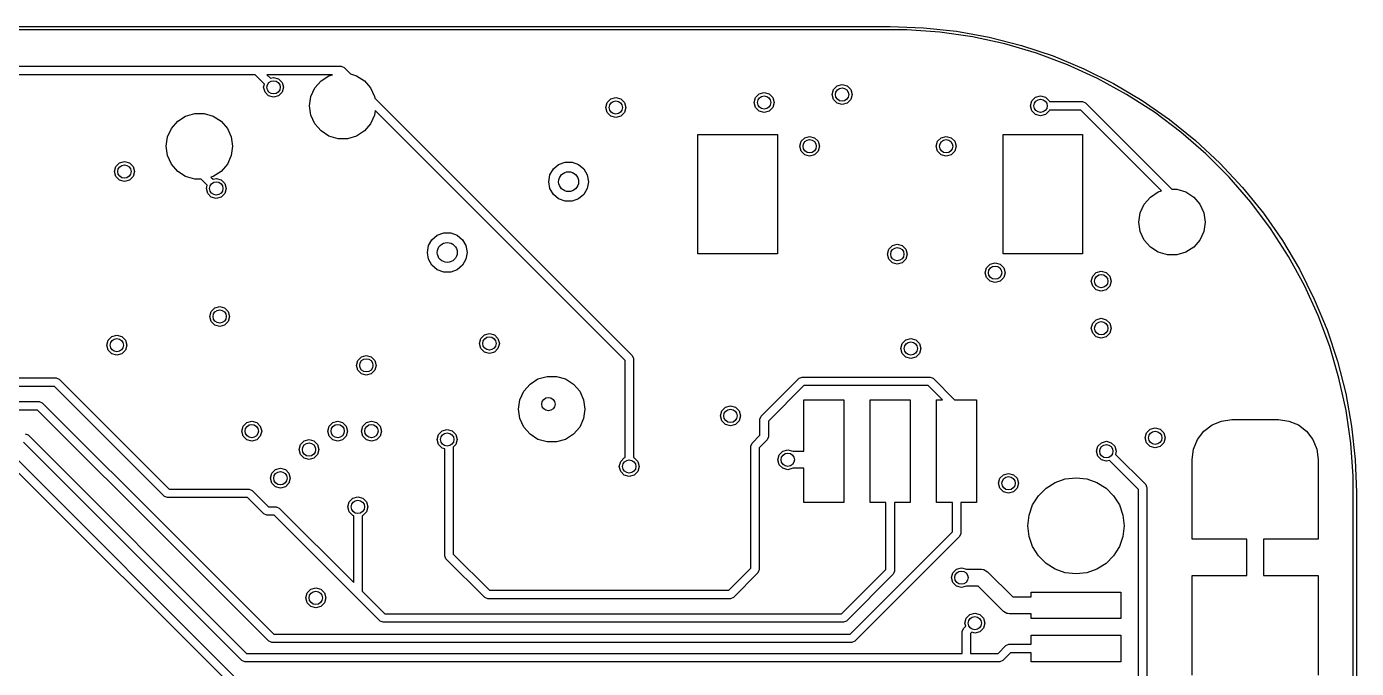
# Model space of a CAD drawing. Extents: x 4.53 to 6.1, y -4.29 to -3.5.
# Drawn here: x 5.314 to 6.103, y -3.884 to -3.503 of the extents above; entities that cross this region are included whole.
import ezdxf

# ---------------------------------------------------------------- set-up
doc = ezdxf.new("R2010")
doc.units = 0
doc.header["$MEASUREMENT"] = 0
doc.layers.add('BLACK', color=7, linetype='CONTINUOUS')

msp = doc.modelspace()

# ---------------------------------------------------------------- linework, layer by layer
at = {"layer": 'BLACK', "linetype": 'CONTINUOUS'}
for p, q in [((4.92126, -3.50295), (5.82677, -3.50295)), ((5.82677, -3.50492), (4.92126, -3.50492)), ((5.82677, -3.50295), (5.8465, -3.50366)), ((5.83658, -3.50492), (5.82677, -3.50492)), ((5.85614, -3.50632), (5.83658, -3.50492)), ((5.8465, -3.50366), (5.86613, -3.50577)), ((5.87556, -3.50911), (5.85614, -3.50632)), ((5.86613, -3.50577), (5.88556, -3.50927)), ((5.89473, -3.51328), (5.87556, -3.50911)), ((5.88556, -3.50927), (5.90469, -3.51416)), ((5.91355, -3.51881), (5.89473, -3.51328)), ((5.90469, -3.51416), (5.92342, -3.52039)), ((5.93193, -3.52566), (5.91355, -3.51881)), ((5.92342, -3.52039), (5.94166, -3.52795)), ((5.94977, -3.53381), (5.93193, -3.52566)), ((5.305, -3.5265), (5.451, -3.5265)), ((5.44996, -3.5315), (5.30604, -3.5315)), ((5.45223, -3.53377), (5.44996, -3.5315)), ((5.451, -3.5265), (5.501, -3.5265)), ((5.4556, -3.53713), (5.45223, -3.53377)), ((5.49585, -3.5315), (5.45704, -3.5315)), ((5.45704, -3.5315), (5.45913, -3.5336)), ((5.45913, -3.5336), (5.461, -3.53309)), ((5.461, -3.53309), (5.46395, -3.53389)), ((5.46395, -3.53389), (5.46611, -3.53605)), ((5.48911, -3.53512), (5.49382, -3.53209)), ((5.49382, -3.53209), (5.49585, -3.5315)), ((5.501, -3.5265), (5.50277, -3.52723)), ((5.50277, -3.52723), (5.50657, -3.53103)), ((5.50657, -3.53103), (5.51018, -3.53209)), ((5.51018, -3.53209), (5.51489, -3.53512)), ((5.94166, -3.52795), (5.95932, -3.53678)), ((5.96698, -3.54321), (5.94977, -3.53381)), ((5.45509, -3.539), (5.4556, -3.53713)), ((5.45589, -3.54195), (5.45509, -3.539)), ((5.45805, -3.54411), (5.45589, -3.54195)), ((5.46611, -3.54195), (5.46395, -3.54411)), ((5.46611, -3.53605), (5.46691, -3.539)), ((5.46691, -3.539), (5.46611, -3.54195)), ((5.48311, -3.54445), (5.48544, -3.53936)), ((5.48544, -3.53936), (5.48911, -3.53512)), ((5.51489, -3.53512), (5.51856, -3.53936)), ((5.51856, -3.53936), (5.52089, -3.54445)), ((5.74905, -3.54289), (5.752, -3.54209)), ((5.752, -3.54209), (5.75495, -3.54289)), ((5.79232, -3.54331), (5.79311, -3.54035)), ((5.79311, -3.54035), (5.79528, -3.53819)), ((5.79528, -3.53819), (5.79823, -3.5374)), ((5.79823, -3.5374), (5.80118, -3.53819)), ((5.80118, -3.53819), (5.80334, -3.54035)), ((5.80334, -3.54035), (5.80413, -3.54331)), ((5.95932, -3.53678), (5.9763, -3.54686)), ((5.461, -3.54491), (5.45805, -3.54411)), ((5.46395, -3.54411), (5.461, -3.54491)), ((5.48231, -3.55), (5.48311, -3.54445)), ((5.52089, -3.54445), (5.52104, -3.5455)), ((5.52104, -3.5455), (5.67377, -3.69823)), ((5.65809, -3.551), (5.65889, -3.54805)), ((5.65889, -3.54805), (5.66105, -3.54589)), ((5.66105, -3.54589), (5.664, -3.54509)), ((5.664, -3.54509), (5.66695, -3.54589)), ((5.66695, -3.54589), (5.66911, -3.54805)), ((5.66911, -3.54805), (5.66991, -3.551)), ((5.74609, -3.548), (5.74689, -3.54505)), ((5.74689, -3.55095), (5.74609, -3.548)), ((5.74689, -3.54505), (5.74905, -3.54289)), ((5.75495, -3.54289), (5.75711, -3.54505)), ((5.75711, -3.54505), (5.75791, -3.548)), ((5.75791, -3.548), (5.75711, -3.55095)), ((5.79311, -3.54626), (5.79232, -3.54331)), ((5.79528, -3.54842), (5.79311, -3.54626)), ((5.79823, -3.54921), (5.79528, -3.54842)), ((5.80118, -3.54842), (5.79823, -3.54921)), ((5.80334, -3.54626), (5.80118, -3.54842)), ((5.80413, -3.54331), (5.80334, -3.54626)), ((5.91009, -3.55), (5.91089, -3.54705)), ((5.91089, -3.54705), (5.91305, -3.54489)), ((5.91305, -3.54489), (5.916, -3.54409)), ((5.916, -3.54409), (5.91895, -3.54489)), ((5.91895, -3.54489), (5.92111, -3.54705)), ((5.92111, -3.54705), (5.92124, -3.5475)), ((5.92124, -3.5475), (5.94083, -3.5475)), ((5.94083, -3.5475), (5.94259, -3.54823)), ((5.94259, -3.54823), (5.99388, -3.59952)), ((5.98349, -3.55382), (5.96698, -3.54321)), ((5.9763, -3.54686), (5.99252, -3.55812)), ((5.40411, -3.55912), (5.40882, -3.55609)), ((5.40882, -3.55609), (5.4142, -3.55452)), ((5.4142, -3.55452), (5.4198, -3.55452)), ((5.4198, -3.55452), (5.42518, -3.55609)), ((5.42518, -3.55609), (5.42989, -3.55912)), ((5.48311, -3.55555), (5.48231, -3.55)), ((5.48544, -3.56064), (5.48311, -3.55555)), ((5.52089, -3.55555), (5.51856, -3.56064)), ((5.52128, -3.55282), (5.52089, -3.55555)), ((5.6695, -3.70104), (5.52128, -3.55282)), ((5.65889, -3.55395), (5.65809, -3.551)), ((5.66105, -3.55611), (5.65889, -3.55395)), ((5.664, -3.55691), (5.66105, -3.55611)), ((5.66695, -3.55611), (5.664, -3.55691)), ((5.66911, -3.55395), (5.66695, -3.55611)), ((5.66991, -3.551), (5.66911, -3.55395)), ((5.74905, -3.55311), (5.74689, -3.55095)), ((5.752, -3.55391), (5.74905, -3.55311)), ((5.75495, -3.55311), (5.752, -3.55391)), ((5.75711, -3.55095), (5.75495, -3.55311)), ((5.91089, -3.55295), (5.91009, -3.55)), ((5.91305, -3.55511), (5.91089, -3.55295)), ((5.916, -3.55591), (5.91305, -3.55511)), ((5.91895, -3.55511), (5.916, -3.55591)), ((5.92111, -3.55295), (5.91895, -3.55511)), ((5.92124, -3.5525), (5.92111, -3.55295)), ((5.93979, -3.5525), (5.92124, -3.5525)), ((5.9878, -3.60051), (5.93979, -3.5525)), ((5.99919, -3.56557), (5.98349, -3.55382)), ((5.39811, -3.56845), (5.40044, -3.56336)), ((5.40044, -3.56336), (5.40411, -3.55912)), ((5.42989, -3.55912), (5.43356, -3.56336)), ((5.43356, -3.56336), (5.43589, -3.56845)), ((5.48911, -3.56488), (5.48544, -3.56064)), ((5.49382, -3.56791), (5.48911, -3.56488)), ((5.51489, -3.56488), (5.51018, -3.56791)), ((5.51856, -3.56064), (5.51489, -3.56488)), ((5.99252, -3.55812), (6.00789, -3.57051)), ((6.01401, -3.57842), (5.99919, -3.56557)), ((5.39731, -3.574), (5.39811, -3.56845)), ((5.43589, -3.56845), (5.43669, -3.574)), ((5.4992, -3.56948), (5.49382, -3.56791)), ((5.5048, -3.56948), (5.4992, -3.56948)), ((5.51018, -3.56791), (5.5048, -3.56948)), ((5.7126, -3.6378), (5.7126, -3.56693)), ((5.7126, -3.56693), (5.75984, -3.56693)), ((5.75984, -3.56693), (5.75984, -3.6378)), ((5.77309, -3.574), (5.77389, -3.57105)), ((5.77389, -3.57105), (5.77605, -3.56889)), ((5.77605, -3.56889), (5.779, -3.56809)), ((5.779, -3.56809), (5.78195, -3.56889)), ((5.78195, -3.56889), (5.78411, -3.57105)), ((5.78411, -3.57105), (5.78491, -3.574)), ((5.85409, -3.574), (5.85489, -3.57105)), ((5.85489, -3.57105), (5.85705, -3.56889)), ((5.85705, -3.56889), (5.86, -3.56809)), ((5.86, -3.56809), (5.86295, -3.56889)), ((5.86295, -3.56889), (5.86511, -3.57105)), ((5.86511, -3.57105), (5.86591, -3.574)), ((5.8937, -3.6378), (5.8937, -3.56693)), ((5.8937, -3.56693), (5.94094, -3.56693)), ((5.94094, -3.56693), (5.94094, -3.6378)), ((6.00789, -3.57051), (6.02234, -3.58396)), ((5.39811, -3.57955), (5.39731, -3.574)), ((5.40044, -3.58464), (5.39811, -3.57955)), ((5.43589, -3.57955), (5.43356, -3.58464)), ((5.43669, -3.574), (5.43589, -3.57955)), ((5.77389, -3.57695), (5.77309, -3.574)), ((5.77605, -3.57911), (5.77389, -3.57695)), ((5.779, -3.57991), (5.77605, -3.57911)), ((5.78195, -3.57911), (5.779, -3.57991)), ((5.78411, -3.57695), (5.78195, -3.57911)), ((5.78491, -3.574), (5.78411, -3.57695)), ((5.85489, -3.57695), (5.85409, -3.574)), ((5.85705, -3.57911), (5.85489, -3.57695)), ((5.86, -3.57991), (5.85705, -3.57911)), ((5.86295, -3.57911), (5.86, -3.57991)), ((5.86511, -3.57695), (5.86295, -3.57911)), ((5.86591, -3.574), (5.86511, -3.57695)), ((6.02788, -3.59229), (6.01401, -3.57842)), ((5.36657, -3.589), (5.36736, -3.58605)), ((5.36736, -3.59195), (5.36657, -3.589)), ((5.36736, -3.58605), (5.36952, -3.58389)), ((5.36952, -3.58389), (5.37247, -3.58309)), ((5.37247, -3.58309), (5.37543, -3.58389)), ((5.37543, -3.58389), (5.37759, -3.58605)), ((5.37759, -3.58605), (5.37838, -3.589)), ((5.37838, -3.589), (5.37759, -3.59195)), ((5.40411, -3.58888), (5.40044, -3.58464)), ((5.40882, -3.59191), (5.40411, -3.58888)), ((5.42989, -3.58888), (5.42518, -3.59191)), ((5.43356, -3.58464), (5.42989, -3.58888)), ((5.6249, -3.59096), (5.62695, -3.58741)), ((5.62695, -3.58741), (5.63009, -3.58477)), ((5.63009, -3.58477), (5.63395, -3.58337)), ((5.63395, -3.58337), (5.63805, -3.58337)), ((5.63805, -3.58337), (5.64191, -3.58477)), ((5.64191, -3.58477), (5.64505, -3.58741)), ((5.64505, -3.58741), (5.6471, -3.59096)), ((6.02234, -3.58396), (6.03579, -3.59841)), ((5.36952, -3.59411), (5.36736, -3.59195)), ((5.37247, -3.59491), (5.36952, -3.59411)), ((5.37543, -3.59411), (5.37247, -3.59491)), ((5.37759, -3.59195), (5.37543, -3.59411)), ((5.4142, -3.59348), (5.40882, -3.59191)), ((5.41795, -3.59348), (5.4142, -3.59348)), ((5.4216, -3.59713), (5.41795, -3.59348)), ((5.42109, -3.599), (5.4216, -3.59713)), ((5.42518, -3.59191), (5.42384, -3.5923)), ((5.42384, -3.5923), (5.42513, -3.5936)), ((5.42513, -3.5936), (5.427, -3.59309)), ((5.427, -3.59309), (5.42995, -3.59389)), ((5.42995, -3.59389), (5.43211, -3.59605)), ((5.43211, -3.59605), (5.43291, -3.599)), ((5.62419, -3.595), (5.6249, -3.59096)), ((5.6249, -3.59904), (5.62419, -3.595)), ((5.6471, -3.59096), (5.64781, -3.595)), ((5.64781, -3.595), (5.6471, -3.59904)), ((6.04073, -3.60711), (6.02788, -3.59229)), ((5.42189, -3.60195), (5.42109, -3.599)), ((5.42405, -3.60411), (5.42189, -3.60195)), ((5.427, -3.60491), (5.42405, -3.60411)), ((5.42995, -3.60411), (5.427, -3.60491)), ((5.43211, -3.60195), (5.42995, -3.60411)), ((5.43291, -3.599), (5.43211, -3.60195)), ((5.62695, -3.60259), (5.6249, -3.59904)), ((5.63009, -3.60523), (5.62695, -3.60259)), ((5.64505, -3.60259), (5.64191, -3.60523)), ((5.6471, -3.59904), (5.64505, -3.60259)), ((5.97744, -3.60836), (5.98111, -3.60412)), ((5.98111, -3.60412), (5.98582, -3.60109)), ((5.98582, -3.60109), (5.9878, -3.60051)), ((5.99388, -3.59952), (5.9968, -3.59952)), ((5.9968, -3.59952), (6.00218, -3.60109)), ((6.00218, -3.60109), (6.00689, -3.60412)), ((6.00689, -3.60412), (6.01056, -3.60836)), ((6.03579, -3.59841), (6.04818, -3.61378)), ((5.63395, -3.60663), (5.63009, -3.60523)), ((5.63805, -3.60663), (5.63395, -3.60663)), ((5.64191, -3.60523), (5.63805, -3.60663)), ((5.97511, -3.61345), (5.97744, -3.60836)), ((6.01056, -3.60836), (6.01289, -3.61345)), ((6.05248, -3.62281), (6.04073, -3.60711)), ((5.97431, -3.619), (5.97511, -3.61345)), ((5.97511, -3.62455), (5.97431, -3.619)), ((6.01289, -3.61345), (6.01369, -3.619)), ((6.01369, -3.619), (6.01289, -3.62455)), ((6.04818, -3.61378), (6.05944, -3.63)), ((5.55495, -3.62941), (5.55809, -3.62677)), ((5.55809, -3.62677), (5.56195, -3.62537)), ((5.56195, -3.62537), (5.56605, -3.62537)), ((5.56605, -3.62537), (5.56991, -3.62677)), ((5.56991, -3.62677), (5.57305, -3.62941)), ((5.97744, -3.62964), (5.97511, -3.62455)), ((6.01289, -3.62455), (6.01056, -3.62964)), ((6.06309, -3.63931), (6.05248, -3.62281)), ((5.55219, -3.637), (5.5529, -3.63296)), ((5.5529, -3.63296), (5.55495, -3.62941)), ((5.57305, -3.62941), (5.5751, -3.63296)), ((5.5751, -3.63296), (5.57581, -3.637)), ((5.82509, -3.638), (5.82589, -3.63505)), ((5.82589, -3.63505), (5.82805, -3.63289)), ((5.82805, -3.63289), (5.831, -3.63209)), ((5.831, -3.63209), (5.83395, -3.63289)), ((5.83395, -3.63289), (5.83611, -3.63505)), ((5.83611, -3.63505), (5.83691, -3.638)), ((5.98111, -3.63388), (5.97744, -3.62964)), ((5.98582, -3.63691), (5.98111, -3.63388)), ((6.00689, -3.63388), (6.00218, -3.63691)), ((6.01056, -3.62964), (6.00689, -3.63388)), ((6.05944, -3.63), (6.06952, -3.64698)), ((5.5529, -3.64104), (5.55219, -3.637)), ((5.55495, -3.64459), (5.5529, -3.64104)), ((5.55809, -3.64723), (5.55495, -3.64459)), ((5.57305, -3.64459), (5.56991, -3.64723)), ((5.5751, -3.64104), (5.57305, -3.64459)), ((5.57581, -3.637), (5.5751, -3.64104)), ((5.75984, -3.6378), (5.7126, -3.6378)), ((5.82589, -3.64095), (5.82509, -3.638)), ((5.82805, -3.64311), (5.82589, -3.64095)), ((5.831, -3.64391), (5.82805, -3.64311)), ((5.83395, -3.64311), (5.831, -3.64391)), ((5.83611, -3.64095), (5.83395, -3.64311)), ((5.83691, -3.638), (5.83611, -3.64095)), ((5.88389, -3.64605), (5.88605, -3.64389)), ((5.88605, -3.64389), (5.889, -3.64309)), ((5.889, -3.64309), (5.89195, -3.64389)), ((5.89195, -3.64389), (5.89411, -3.64605)), ((5.94094, -3.6378), (5.8937, -3.6378)), ((5.9912, -3.63848), (5.98582, -3.63691)), ((5.9968, -3.63848), (5.9912, -3.63848)), ((6.00218, -3.63691), (5.9968, -3.63848)), ((6.07249, -3.65653), (6.06309, -3.63931)), ((5.56195, -3.64863), (5.55809, -3.64723)), ((5.56605, -3.64863), (5.56195, -3.64863)), ((5.56991, -3.64723), (5.56605, -3.64863)), ((5.88309, -3.649), (5.88389, -3.64605)), ((5.88389, -3.65195), (5.88309, -3.649)), ((5.88605, -3.65411), (5.88389, -3.65195)), ((5.89411, -3.65195), (5.89195, -3.65411)), ((5.89411, -3.64605), (5.89491, -3.649)), ((5.89491, -3.649), (5.89411, -3.65195)), ((5.94609, -3.654), (5.94689, -3.65105)), ((5.94689, -3.65105), (5.94905, -3.64889)), ((5.94905, -3.64889), (5.952, -3.64809)), ((5.952, -3.64809), (5.95495, -3.64889)), ((5.95495, -3.64889), (5.95711, -3.65105)), ((5.95711, -3.65105), (5.95791, -3.654)), ((6.06952, -3.64698), (6.07835, -3.66463)), ((5.889, -3.65491), (5.88605, -3.65411)), ((5.89195, -3.65411), (5.889, -3.65491)), ((5.94689, -3.65695), (5.94609, -3.654)), ((5.94905, -3.65911), (5.94689, -3.65695)), ((5.952, -3.65991), (5.94905, -3.65911)), ((5.95495, -3.65911), (5.952, -3.65991)), ((5.95711, -3.65695), (5.95495, -3.65911)), ((5.95791, -3.654), (5.95711, -3.65695)), ((6.08064, -3.67437), (6.07249, -3.65653)), ((6.07835, -3.66463), (6.08591, -3.68287)), ((5.42309, -3.675), (5.42389, -3.67205)), ((5.42389, -3.67795), (5.42309, -3.675)), ((5.42389, -3.67205), (5.42605, -3.66989)), ((5.42605, -3.66989), (5.429, -3.66909)), ((5.429, -3.66909), (5.43195, -3.66989)), ((5.43195, -3.66989), (5.43411, -3.67205)), ((5.43411, -3.67205), (5.43491, -3.675)), ((5.43491, -3.675), (5.43411, -3.67795)), ((5.94905, -3.67689), (5.952, -3.67609)), ((5.952, -3.67609), (5.95495, -3.67689)), ((6.08749, -3.69275), (6.08064, -3.67437)), ((5.42605, -3.68011), (5.42389, -3.67795)), ((5.429, -3.68091), (5.42605, -3.68011)), ((5.43195, -3.68011), (5.429, -3.68091)), ((5.43411, -3.67795), (5.43195, -3.68011)), ((5.94609, -3.682), (5.94689, -3.67905)), ((5.94689, -3.68495), (5.94609, -3.682)), ((5.94689, -3.67905), (5.94905, -3.67689)), ((5.95495, -3.67689), (5.95711, -3.67905)), ((5.95711, -3.67905), (5.95791, -3.682)), ((5.95791, -3.682), (5.95711, -3.68495)), ((6.08591, -3.68287), (6.09214, -3.70161)), ((5.36209, -3.692), (5.36289, -3.68905)), ((5.36289, -3.68905), (5.36505, -3.68689)), ((5.36505, -3.68689), (5.368, -3.68609)), ((5.368, -3.68609), (5.37095, -3.68689)), ((5.37095, -3.68689), (5.37311, -3.68905)), ((5.37311, -3.68905), (5.37391, -3.692)), ((5.58309, -3.691), (5.58389, -3.68805)), ((5.58389, -3.69395), (5.58309, -3.691)), ((5.58389, -3.68805), (5.58605, -3.68589)), ((5.58605, -3.68589), (5.589, -3.68509)), ((5.589, -3.68509), (5.59195, -3.68589)), ((5.59195, -3.68589), (5.59411, -3.68805)), ((5.59411, -3.68805), (5.59491, -3.691)), ((5.59491, -3.691), (5.59411, -3.69395)), ((5.83309, -3.694), (5.83389, -3.69105)), ((5.83389, -3.69105), (5.83605, -3.68889)), ((5.83605, -3.68889), (5.839, -3.68809)), ((5.839, -3.68809), (5.84195, -3.68889)), ((5.84195, -3.68889), (5.84411, -3.69105)), ((5.84411, -3.69105), (5.84491, -3.694)), ((5.94905, -3.68711), (5.94689, -3.68495)), ((5.952, -3.68791), (5.94905, -3.68711)), ((5.95495, -3.68711), (5.952, -3.68791)), ((5.95711, -3.68495), (5.95495, -3.68711)), ((5.36289, -3.69495), (5.36209, -3.692)), ((5.36505, -3.69711), (5.36289, -3.69495)), ((5.368, -3.69791), (5.36505, -3.69711)), ((5.37095, -3.69711), (5.368, -3.69791)), ((5.37311, -3.69495), (5.37095, -3.69711)), ((5.37391, -3.692), (5.37311, -3.69495)), ((5.51089, -3.70105), (5.51305, -3.69889)), ((5.51305, -3.69889), (5.516, -3.69809)), ((5.516, -3.69809), (5.51895, -3.69889)), ((5.51895, -3.69889), (5.52111, -3.70105)), ((5.58605, -3.69611), (5.58389, -3.69395)), ((5.589, -3.69691), (5.58605, -3.69611)), ((5.59195, -3.69611), (5.589, -3.69691)), ((5.59411, -3.69395), (5.59195, -3.69611)), ((5.67377, -3.69823), (5.6745, -3.7)), ((5.83389, -3.69695), (5.83309, -3.694)), ((5.83605, -3.69911), (5.83389, -3.69695)), ((5.839, -3.69991), (5.83605, -3.69911)), ((5.84195, -3.69911), (5.839, -3.69991)), ((5.84411, -3.69695), (5.84195, -3.69911)), ((5.84491, -3.694), (5.84411, -3.69695)), ((6.09302, -3.71157), (6.08749, -3.69275)), ((5.51009, -3.704), (5.51089, -3.70105)), ((5.51089, -3.70695), (5.51009, -3.704)), ((5.51305, -3.70911), (5.51089, -3.70695)), ((5.52111, -3.70695), (5.51895, -3.70911)), ((5.52111, -3.70105), (5.52191, -3.704)), ((5.52191, -3.704), (5.52111, -3.70695)), ((5.6695, -3.75876), (5.6695, -3.70104)), ((5.6745, -3.7), (5.6745, -3.75876)), ((6.09214, -3.70161), (6.09703, -3.72074)), ((5.21804, -3.7115), (5.332, -3.7115)), ((5.332, -3.7115), (5.33377, -3.71223)), ((5.33377, -3.71223), (5.39904, -3.7775)), ((5.516, -3.70991), (5.51305, -3.70911)), ((5.51895, -3.70911), (5.516, -3.70991)), ((5.60944, -3.71936), (5.61311, -3.71512)), ((5.61311, -3.71512), (5.61782, -3.71209)), ((5.61782, -3.71209), (5.6232, -3.71052)), ((5.6232, -3.71052), (5.6288, -3.71052)), ((5.6288, -3.71052), (5.63418, -3.71209)), ((5.63418, -3.71209), (5.63889, -3.71512)), ((5.63889, -3.71512), (5.64256, -3.71936)), ((5.75023, -3.73423), (5.7728, -3.71166)), ((5.7728, -3.71166), (5.77457, -3.71093)), ((5.77457, -3.71093), (5.85057, -3.71093)), ((5.85057, -3.71093), (5.85234, -3.71166)), ((5.85234, -3.71166), (5.85244, -3.7119)), ((5.85244, -3.7119), (5.86494, -3.72441)), ((6.09719, -3.73074), (6.09302, -3.71157)), ((5.33096, -3.7165), (5.217, -3.7165)), ((5.39623, -3.78177), (5.33096, -3.7165)), ((5.60711, -3.72445), (5.60944, -3.71936)), ((5.64256, -3.71936), (5.64489, -3.72445)), ((5.77561, -3.71593), (5.7545, -3.73704)), ((5.84939, -3.71593), (5.77561, -3.71593)), ((5.85787, -3.72441), (5.84939, -3.71593)), ((6.09703, -3.72074), (6.10053, -3.74017)), ((5.32096, -3.7305), (5.215, -3.7305)), ((5.21604, -3.7255), (5.322, -3.7255)), ((5.40123, -3.81077), (5.32096, -3.7305)), ((5.322, -3.7255), (5.32377, -3.72623)), ((5.32377, -3.72623), (5.40477, -3.80723)), ((5.60631, -3.73), (5.60711, -3.72445)), ((5.60711, -3.73555), (5.60631, -3.73)), ((5.64489, -3.72445), (5.64569, -3.73)), ((5.64569, -3.73), (5.64489, -3.73555)), ((5.72609, -3.734), (5.72689, -3.73105)), ((5.72689, -3.73105), (5.72905, -3.72889)), ((5.72905, -3.72889), (5.732, -3.72809)), ((5.732, -3.72809), (5.73495, -3.72889)), ((5.73495, -3.72889), (5.73711, -3.73105)), ((5.73711, -3.73105), (5.73791, -3.734)), ((5.77559, -3.755), (5.77559, -3.72441)), ((5.77559, -3.72441), (5.79921, -3.72441)), ((5.79921, -3.72441), (5.79921, -3.78543)), ((5.81496, -3.78543), (5.81496, -3.72441)), ((5.81496, -3.72441), (5.83858, -3.72441)), ((5.83858, -3.72441), (5.83858, -3.78543)), ((5.85433, -3.78543), (5.85433, -3.72441)), ((5.85433, -3.72441), (5.85787, -3.72441)), ((5.86494, -3.72441), (5.87795, -3.72441)), ((5.87795, -3.72441), (5.87795, -3.78543)), ((6.09998, -3.75015), (6.09719, -3.73074)), ((5.44289, -3.74005), (5.44505, -3.73789)), ((5.44505, -3.73789), (5.448, -3.73709)), ((5.448, -3.73709), (5.45095, -3.73789)), ((5.45095, -3.73789), (5.45311, -3.74005)), ((5.49389, -3.74005), (5.49605, -3.73789)), ((5.49605, -3.73789), (5.499, -3.73709)), ((5.499, -3.73709), (5.50195, -3.73789)), ((5.50195, -3.73789), (5.50411, -3.74005)), ((5.51389, -3.74005), (5.51605, -3.73789)), ((5.51605, -3.73789), (5.519, -3.73709)), ((5.519, -3.73709), (5.52195, -3.73789)), ((5.52195, -3.73789), (5.52411, -3.74005)), ((5.60944, -3.74064), (5.60711, -3.73555)), ((5.64489, -3.73555), (5.64256, -3.74064)), ((5.72689, -3.73695), (5.72609, -3.734)), ((5.72905, -3.73911), (5.72689, -3.73695)), ((5.732, -3.73991), (5.72905, -3.73911)), ((5.73495, -3.73911), (5.732, -3.73991)), ((5.73711, -3.73695), (5.73495, -3.73911)), ((5.73791, -3.734), (5.73711, -3.73695)), ((5.7495, -3.736), (5.75023, -3.73423)), ((5.7495, -3.74549), (5.7495, -3.736)), ((5.7545, -3.73704), (5.7545, -3.74652)), ((6.01772, -3.73939), (6.02341, -3.73703)), ((6.02341, -3.73703), (6.02953, -3.73622)), ((6.02953, -3.73622), (6.05709, -3.73622)), ((6.05709, -3.73622), (6.0632, -3.73703)), ((6.0632, -3.73703), (6.0689, -3.73939)), ((5.31357, -3.74458), (5.31534, -3.74531)), ((5.31534, -3.74531), (5.44495, -3.87492)), ((5.44209, -3.743), (5.44289, -3.74005)), ((5.44289, -3.74595), (5.44209, -3.743)), ((5.44505, -3.74811), (5.44289, -3.74595)), ((5.45311, -3.74595), (5.45095, -3.74811)), ((5.45311, -3.74005), (5.45391, -3.743)), ((5.45391, -3.743), (5.45311, -3.74595)), ((5.49309, -3.743), (5.49389, -3.74005)), ((5.49389, -3.74595), (5.49309, -3.743)), ((5.49605, -3.74811), (5.49389, -3.74595)), ((5.50411, -3.74595), (5.50195, -3.74811)), ((5.50411, -3.74005), (5.50491, -3.743)), ((5.50491, -3.743), (5.50411, -3.74595)), ((5.51309, -3.743), (5.51389, -3.74005)), ((5.51389, -3.74595), (5.51309, -3.743)), ((5.51605, -3.74811), (5.51389, -3.74595)), ((5.52411, -3.74595), (5.52195, -3.74811)), ((5.52411, -3.74005), (5.52491, -3.743)), ((5.52491, -3.743), (5.52411, -3.74595)), ((5.55809, -3.748), (5.55889, -3.74505)), ((5.55889, -3.74505), (5.56105, -3.74289)), ((5.56105, -3.74289), (5.564, -3.74209)), ((5.564, -3.74209), (5.56695, -3.74289)), ((5.56695, -3.74289), (5.56911, -3.74505)), ((5.56911, -3.74505), (5.56991, -3.748)), ((5.61311, -3.74488), (5.60944, -3.74064)), ((5.61782, -3.74791), (5.61311, -3.74488)), ((5.63889, -3.74488), (5.63418, -3.74791)), ((5.64256, -3.74064), (5.63889, -3.74488)), ((5.7448, -3.75018), (5.7495, -3.74549)), ((5.7545, -3.74652), (5.75377, -3.74829)), ((5.97809, -3.747), (5.97889, -3.74405)), ((5.97889, -3.74995), (5.97809, -3.747)), ((5.97889, -3.74405), (5.98105, -3.74189)), ((5.98105, -3.74189), (5.984, -3.74109)), ((5.984, -3.74109), (5.98695, -3.74189)), ((5.98695, -3.74189), (5.98911, -3.74405)), ((5.98911, -3.74405), (5.98991, -3.747)), ((5.98991, -3.747), (5.98911, -3.74995)), ((6.00907, -3.74803), (6.01282, -3.74314)), ((6.01282, -3.74314), (6.01772, -3.73939)), ((6.0689, -3.73939), (6.07379, -3.74314)), ((6.07379, -3.74314), (6.07754, -3.74803)), ((6.10053, -3.74017), (6.10264, -3.7598)), ((5.44215, -3.87919), (5.31254, -3.74958)), ((5.448, -3.74891), (5.44505, -3.74811)), ((5.45095, -3.74811), (5.448, -3.74891)), ((5.47609, -3.754), (5.47689, -3.75105)), ((5.47689, -3.75695), (5.47609, -3.754)), ((5.47689, -3.75105), (5.47905, -3.74889)), ((5.47905, -3.74889), (5.482, -3.74809)), ((5.482, -3.74809), (5.48495, -3.74889)), ((5.48495, -3.74889), (5.48711, -3.75105)), ((5.48711, -3.75105), (5.48791, -3.754)), ((5.48791, -3.754), (5.48711, -3.75695)), ((5.499, -3.74891), (5.49605, -3.74811)), ((5.50195, -3.74811), (5.499, -3.74891)), ((5.519, -3.74891), (5.51605, -3.74811)), ((5.52195, -3.74811), (5.519, -3.74891)), ((5.55889, -3.75095), (5.55809, -3.748)), ((5.56105, -3.75311), (5.55889, -3.75095)), ((5.5625, -3.7535), (5.56105, -3.75311)), ((5.5625, -3.799), (5.5625, -3.7535)), ((5.56911, -3.75095), (5.5675, -3.75257)), ((5.5675, -3.75257), (5.5675, -3.799)), ((5.56991, -3.748), (5.56911, -3.75095)), ((5.6232, -3.74948), (5.61782, -3.74791)), ((5.6288, -3.74948), (5.6232, -3.74948)), ((5.63418, -3.74791), (5.6288, -3.74948)), ((5.74407, -3.75195), (5.7448, -3.75018)), ((5.74407, -3.82439), (5.74407, -3.75195)), ((5.75377, -3.74829), (5.74907, -3.75299)), ((5.74907, -3.75299), (5.74907, -3.82543)), ((5.76089, -3.75705), (5.76305, -3.75489)), ((5.76305, -3.75489), (5.766, -3.75409)), ((5.766, -3.75409), (5.76895, -3.75489)), ((5.76895, -3.75489), (5.76907, -3.755)), ((5.76907, -3.755), (5.77559, -3.755)), ((5.94909, -3.755), (5.94989, -3.75205)), ((5.94989, -3.75795), (5.94909, -3.755)), ((5.94989, -3.75205), (5.95205, -3.74989)), ((5.95205, -3.74989), (5.955, -3.74909)), ((5.955, -3.74909), (5.95795, -3.74989)), ((5.95795, -3.74989), (5.96011, -3.75205)), ((5.96011, -3.75205), (5.96091, -3.755)), ((5.96091, -3.755), (5.9604, -3.75687)), ((5.98105, -3.75211), (5.97889, -3.74995)), ((5.984, -3.75291), (5.98105, -3.75211)), ((5.98695, -3.75211), (5.984, -3.75291)), ((5.98911, -3.74995), (5.98695, -3.75211)), ((6.00591, -3.75984), (6.00671, -3.75373)), ((6.00671, -3.75373), (6.00907, -3.74803)), ((6.07754, -3.74803), (6.0799, -3.75373)), ((6.0799, -3.75373), (6.08071, -3.75984)), ((6.10138, -3.76972), (6.09998, -3.75015)), ((5.30919, -3.76015), (5.4388, -3.88976)), ((5.47905, -3.75911), (5.47689, -3.75695)), ((5.482, -3.75991), (5.47905, -3.75911)), ((5.48495, -3.75911), (5.482, -3.75991)), ((5.48711, -3.75695), (5.48495, -3.75911)), ((5.66609, -3.764), (5.66689, -3.76105)), ((5.66689, -3.76105), (5.66905, -3.75889)), ((5.66905, -3.75889), (5.6695, -3.75876)), ((5.6745, -3.75876), (5.67495, -3.75889)), ((5.67495, -3.75889), (5.67711, -3.76105)), ((5.67711, -3.76105), (5.67791, -3.764)), ((5.76009, -3.76), (5.76089, -3.75705)), ((5.76089, -3.76295), (5.76009, -3.76)), ((5.76305, -3.76511), (5.76089, -3.76295)), ((5.95205, -3.76011), (5.94989, -3.75795)), ((5.955, -3.76091), (5.95205, -3.76011)), ((5.95687, -3.7604), (5.955, -3.76091)), ((5.97407, -3.77761), (5.95687, -3.7604)), ((5.9604, -3.75687), (5.97834, -3.7748)), ((6.00591, -3.80709), (6.00591, -3.75984)), ((6.08071, -3.75984), (6.08071, -3.80709)), ((6.10264, -3.7598), (6.10335, -3.77953)), ((5.436, -3.89403), (5.30639, -3.76442)), ((5.45909, -3.771), (5.45989, -3.76805)), ((5.45989, -3.76805), (5.46205, -3.76589)), ((5.46205, -3.76589), (5.465, -3.76509)), ((5.465, -3.76509), (5.46795, -3.76589)), ((5.46795, -3.76589), (5.47011, -3.76805)), ((5.47011, -3.76805), (5.47091, -3.771)), ((5.66689, -3.76695), (5.66609, -3.764)), ((5.66905, -3.76911), (5.66689, -3.76695)), ((5.672, -3.76991), (5.66905, -3.76911)), ((5.67495, -3.76911), (5.672, -3.76991)), ((5.67711, -3.76695), (5.67495, -3.76911)), ((5.67791, -3.764), (5.67711, -3.76695)), ((5.766, -3.76591), (5.76305, -3.76511)), ((5.76895, -3.76511), (5.766, -3.76591)), ((5.76907, -3.765), (5.76895, -3.76511)), ((5.77559, -3.765), (5.76907, -3.765)), ((5.77559, -3.78543), (5.77559, -3.765)), ((5.89189, -3.77105), (5.89405, -3.76889)), ((5.89405, -3.76889), (5.897, -3.76809)), ((5.897, -3.76809), (5.89995, -3.76889)), ((5.89995, -3.76889), (5.90211, -3.77105)), ((5.93066, -3.77138), (5.93701, -3.77067)), ((5.93701, -3.77067), (5.94336, -3.77138)), ((6.10138, -3.77953), (6.10138, -3.76972)), ((5.39904, -3.7775), (5.44652, -3.7775)), ((5.44652, -3.7775), (5.44829, -3.77823)), ((5.44829, -3.77823), (5.45799, -3.78793)), ((5.45989, -3.77395), (5.45909, -3.771)), ((5.46205, -3.77611), (5.45989, -3.77395)), ((5.465, -3.77691), (5.46205, -3.77611)), ((5.46795, -3.77611), (5.465, -3.77691)), ((5.47011, -3.77395), (5.46795, -3.77611)), ((5.47091, -3.771), (5.47011, -3.77395)), ((5.89109, -3.774), (5.89189, -3.77105)), ((5.89189, -3.77695), (5.89109, -3.774)), ((5.89405, -3.77911), (5.89189, -3.77695)), ((5.90211, -3.77695), (5.89995, -3.77911)), ((5.90211, -3.77105), (5.90291, -3.774)), ((5.90291, -3.774), (5.90211, -3.77695)), ((5.91469, -3.78142), (5.91921, -3.7769)), ((5.91921, -3.7769), (5.92462, -3.7735)), ((5.92462, -3.7735), (5.93066, -3.77138)), ((5.94336, -3.77138), (5.94939, -3.7735)), ((5.94939, -3.7735), (5.9548, -3.7769)), ((5.9548, -3.7769), (5.95932, -3.78142)), ((5.97407, -4.01139), (5.97407, -3.77761)), ((5.97834, -3.7748), (5.97885, -3.77605)), ((5.97885, -3.77605), (5.97907, -3.77657)), ((5.97907, -3.77657), (5.97907, -4.01243)), ((5.398, -3.7825), (5.39623, -3.78177)), ((5.44549, -3.7825), (5.398, -3.7825)), ((5.45518, -3.7922), (5.44549, -3.7825)), ((5.50509, -3.788), (5.50589, -3.78505)), ((5.50589, -3.78505), (5.50805, -3.78289)), ((5.50805, -3.78289), (5.511, -3.78209)), ((5.511, -3.78209), (5.51395, -3.78289)), ((5.51395, -3.78289), (5.51611, -3.78505)), ((5.51611, -3.78505), (5.51691, -3.788)), ((5.79921, -3.78543), (5.77559, -3.78543)), ((5.82427, -3.78543), (5.81496, -3.78543)), ((5.82427, -3.82519), (5.82427, -3.78543)), ((5.83858, -3.78543), (5.82927, -3.78543)), ((5.82927, -3.78543), (5.82927, -3.82623)), ((5.86364, -3.78543), (5.85433, -3.78543)), ((5.86364, -3.80282), (5.86364, -3.78543)), ((5.87795, -3.78543), (5.86864, -3.78543)), ((5.86864, -3.78543), (5.86864, -3.80386)), ((5.897, -3.77991), (5.89405, -3.77911)), ((5.89995, -3.77911), (5.897, -3.77991)), ((5.91129, -3.78683), (5.91469, -3.78142)), ((5.95932, -3.78142), (5.96272, -3.78683)), ((6.10138, -4.01575), (6.10138, -3.77953)), ((6.10335, -3.77953), (6.10335, -4.01575)), ((5.45695, -3.79293), (5.45518, -3.7922)), ((5.46139, -3.79293), (5.45695, -3.79293)), ((5.45799, -3.78793), (5.46243, -3.78793)), ((5.52423, -3.85577), (5.46139, -3.79293)), ((5.46243, -3.78793), (5.4642, -3.78866)), ((5.4642, -3.78866), (5.5085, -3.83296)), ((5.50589, -3.79095), (5.50509, -3.788)), ((5.50805, -3.79311), (5.50589, -3.79095)), ((5.5085, -3.79324), (5.50805, -3.79311)), ((5.5085, -3.83296), (5.5085, -3.79324)), ((5.51395, -3.79311), (5.5135, -3.79324)), ((5.5135, -3.79324), (5.5135, -3.83796)), ((5.51611, -3.79095), (5.51395, -3.79311)), ((5.51691, -3.788), (5.51611, -3.79095)), ((5.90846, -3.79921), (5.90918, -3.79286)), ((5.90918, -3.79286), (5.91129, -3.78683)), ((5.96272, -3.78683), (5.96484, -3.79286)), ((5.96484, -3.79286), (5.96555, -3.79921)), ((5.5625, -3.817), (5.5625, -3.799)), ((5.5675, -3.799), (5.5675, -3.81596)), ((5.90918, -3.80556), (5.90846, -3.79921)), ((5.96555, -3.79921), (5.96484, -3.80556)), ((5.40477, -3.80723), (5.46104, -3.8635)), ((5.83723, -3.82923), (5.86364, -3.80282)), ((5.86791, -3.80563), (5.84077, -3.83277)), ((5.86864, -3.80386), (5.86791, -3.80563)), ((5.91129, -3.8116), (5.90918, -3.80556)), ((5.96484, -3.80556), (5.96272, -3.8116)), ((6.03831, -3.80709), (6.00591, -3.80709)), ((6.03831, -3.82874), (6.03831, -3.80709)), ((6.08071, -3.80709), (6.04831, -3.80709)), ((6.04831, -3.80709), (6.04831, -3.82874)), ((5.45823, -3.86777), (5.40123, -3.81077)), ((5.56323, -3.81877), (5.5625, -3.817)), ((5.5675, -3.81596), (5.58904, -3.8375)), ((5.91469, -3.81701), (5.91129, -3.8116)), ((5.91921, -3.82153), (5.91469, -3.81701)), ((5.95932, -3.81701), (5.9548, -3.82153)), ((5.96272, -3.8116), (5.95932, -3.81701)), ((5.58623, -3.84177), (5.56323, -3.81877)), ((5.73096, -3.8375), (5.74407, -3.82439)), ((5.74907, -3.82543), (5.74874, -3.82623)), ((5.79796, -3.8515), (5.82427, -3.82519)), ((5.86389, -3.82705), (5.86605, -3.82489)), ((5.86605, -3.82489), (5.869, -3.82409)), ((5.869, -3.82409), (5.87195, -3.82489)), ((5.87195, -3.82489), (5.87207, -3.825)), ((5.87207, -3.825), (5.88101, -3.825)), ((5.88101, -3.825), (5.8819, -3.82513)), ((5.8819, -3.82513), (5.88208, -3.82511)), ((5.88208, -3.82511), (5.88217, -3.82517)), ((5.88217, -3.82517), (5.88242, -3.8252)), ((5.88242, -3.8252), (5.88346, -3.82587)), ((5.88346, -3.82587), (5.88455, -3.82646)), ((5.92462, -3.82493), (5.91921, -3.82153)), ((5.93066, -3.82704), (5.92462, -3.82493)), ((5.94939, -3.82493), (5.94336, -3.82704)), ((5.9548, -3.82153), (5.94939, -3.82493)), ((5.74834, -3.8272), (5.73377, -3.84177)), ((5.74874, -3.82623), (5.74834, -3.8272)), ((5.82854, -3.828), (5.80077, -3.85577)), ((5.80296, -3.8635), (5.83723, -3.82923)), ((5.84077, -3.83277), (5.80577, -3.86777)), ((5.82887, -3.8272), (5.82854, -3.828)), ((5.82927, -3.82623), (5.82887, -3.8272)), ((5.86309, -3.83), (5.86389, -3.82705)), ((5.86389, -3.83295), (5.86309, -3.83)), ((5.86605, -3.83511), (5.86389, -3.83295)), ((5.88455, -3.82646), (5.89954, -3.84146)), ((5.93701, -3.82776), (5.93066, -3.82704)), ((5.94336, -3.82704), (5.93701, -3.82776)), ((6.00591, -3.8878), (6.00591, -3.82874)), ((6.00591, -3.82874), (6.03831, -3.82874)), ((6.04831, -3.82874), (6.08071, -3.82874)), ((6.08071, -3.82874), (6.08071, -3.8878)), ((5.48009, -3.842), (5.48089, -3.83905)), ((5.48089, -3.83905), (5.48305, -3.83689)), ((5.48305, -3.83689), (5.486, -3.83609)), ((5.486, -3.83609), (5.48895, -3.83689)), ((5.48895, -3.83689), (5.49111, -3.83905)), ((5.49111, -3.83905), (5.49191, -3.842)), ((5.5135, -3.83796), (5.52704, -3.8515)), ((5.588, -3.8425), (5.58623, -3.84177)), ((5.58904, -3.8375), (5.73096, -3.8375)), ((5.73377, -3.84177), (5.732, -3.8425)), ((5.869, -3.83591), (5.86605, -3.83511)), ((5.87195, -3.83511), (5.869, -3.83591)), ((5.87207, -3.835), (5.87195, -3.83511)), ((5.87894, -3.835), (5.87207, -3.835)), ((5.89393, -3.84999), (5.87894, -3.835)), ((5.89954, -3.84146), (5.91043, -3.84146)), ((5.91043, -3.84146), (5.91043, -3.83858)), ((5.91043, -3.83858), (5.96358, -3.83858)), ((5.96358, -3.83858), (5.96358, -3.85433)), ((5.48089, -3.84495), (5.48009, -3.842)), ((5.48305, -3.84711), (5.48089, -3.84495)), ((5.486, -3.84791), (5.48305, -3.84711)), ((5.48895, -3.84711), (5.486, -3.84791)), ((5.49111, -3.84495), (5.48895, -3.84711)), ((5.49191, -3.842), (5.49111, -3.84495)), ((5.732, -3.8425), (5.588, -3.8425)), ((5.526, -3.8565), (5.52423, -3.85577)), ((5.527, -3.8565), (5.526, -3.8565)), ((5.561, -3.8565), (5.527, -3.8565)), ((5.52704, -3.8515), (5.561, -3.8515)), ((5.561, -3.8515), (5.79796, -3.8515)), ((5.799, -3.8565), (5.561, -3.8565)), ((5.80077, -3.85577), (5.799, -3.8565)), ((5.87109, -3.857), (5.87189, -3.85405)), ((5.8716, -3.85887), (5.87109, -3.857)), ((5.87189, -3.85405), (5.87405, -3.85189)), ((5.87405, -3.85189), (5.877, -3.85109)), ((5.877, -3.85109), (5.87995, -3.85189)), ((5.87995, -3.85189), (5.88211, -3.85405)), ((5.88211, -3.85405), (5.88291, -3.857)), ((5.88291, -3.857), (5.88211, -3.85995)), ((5.89502, -3.85059), (5.89393, -3.84999)), ((5.89606, -3.85125), (5.89502, -3.85059)), ((5.89631, -3.85129), (5.89606, -3.85125)), ((5.89641, -3.85134), (5.89631, -3.85129)), ((5.89659, -3.85133), (5.89641, -3.85134)), ((5.89747, -3.85146), (5.89659, -3.85133)), ((5.91043, -3.85146), (5.89747, -3.85146)), ((5.91043, -3.85433), (5.91043, -3.85146)), ((5.96358, -3.85433), (5.91043, -3.85433)), ((5.46104, -3.8635), (5.687, -3.8635)), ((5.687, -3.8635), (5.80296, -3.8635)), ((5.8695, -3.862), (5.87023, -3.86023)), ((5.8695, -3.87492), (5.8695, -3.862)), ((5.87023, -3.86023), (5.8716, -3.85887)), ((5.87513, -3.8624), (5.8745, -3.86304)), ((5.8745, -3.86304), (5.8745, -3.87492)), ((5.877, -3.86291), (5.87513, -3.8624)), ((5.87995, -3.86211), (5.877, -3.86291)), ((5.88211, -3.85995), (5.87995, -3.86211)), ((5.91043, -3.86955), (5.91043, -3.86417)), ((5.91043, -3.86417), (5.96358, -3.86417)), ((5.96358, -3.86417), (5.96358, -3.87992)), ((5.4587, -3.86796), (5.45823, -3.86777)), ((5.46, -3.8685), (5.4587, -3.86796)), ((5.687, -3.8685), (5.46, -3.8685)), ((5.804, -3.8685), (5.687, -3.8685)), ((5.80577, -3.86777), (5.804, -3.8685)), ((5.89074, -3.87492), (5.89538, -3.87028)), ((5.89538, -3.87028), (5.89715, -3.86955)), ((5.89715, -3.86955), (5.91043, -3.86955)), ((5.44392, -3.87992), (5.44215, -3.87919)), ((5.872, -3.87992), (5.44392, -3.87992)), ((5.44495, -3.87492), (5.8695, -3.87492)), ((5.89177, -3.87992), (5.872, -3.87992)), ((5.8745, -3.87492), (5.89074, -3.87492)), ((5.89354, -3.87919), (5.89177, -3.87992)), ((5.89818, -3.87455), (5.89354, -3.87919)), ((5.91043, -3.87455), (5.89818, -3.87455)), ((5.91043, -3.87992), (5.91043, -3.87455)), ((5.96358, -3.87992), (5.91043, -3.87992))]:
    msp.add_line(p, q, dxfattribs=at)
at = {"layer": 'BLACK'}
for centre, radius in [((5.461, -3.539), 0.00394), ((5.79823, -3.54331), 0.00394), ((5.664, -3.551), 0.00394), ((5.752, -3.548), 0.00394), ((5.916, -3.55), 0.00394), ((5.779, -3.574), 0.00394), ((5.86, -3.574), 0.00394), ((5.37247, -3.589), 0.00394), ((5.636, -3.595), 0.00591), ((5.427, -3.599), 0.00394), ((5.564, -3.637), 0.00591), ((5.831, -3.638), 0.00394), ((5.889, -3.649), 0.00394), ((5.952, -3.654), 0.00394), ((5.429, -3.675), 0.00394), ((5.952, -3.682), 0.00394), ((5.368, -3.692), 0.00394), ((5.589, -3.691), 0.00394), ((5.839, -3.694), 0.00394), ((5.516, -3.704), 0.00394), ((5.624, -3.727), 0.00394), ((5.732, -3.734), 0.00394), ((5.448, -3.743), 0.00394), ((5.499, -3.743), 0.00394), ((5.519, -3.743), 0.00394), ((5.564, -3.748), 0.00394), ((5.984, -3.747), 0.00394), ((5.482, -3.754), 0.00394), ((5.955, -3.755), 0.00394), ((5.672, -3.764), 0.00394), ((5.766, -3.76), 0.00394), ((5.465, -3.771), 0.00394), ((5.897, -3.774), 0.00394), ((5.511, -3.788), 0.00394), ((5.869, -3.83), 0.00394), ((5.486, -3.842), 0.00394), ((5.877, -3.857), 0.00394)]:
    msp.add_circle(centre, radius, dxfattribs=at)

doc.saveas('drawing.dxf')
